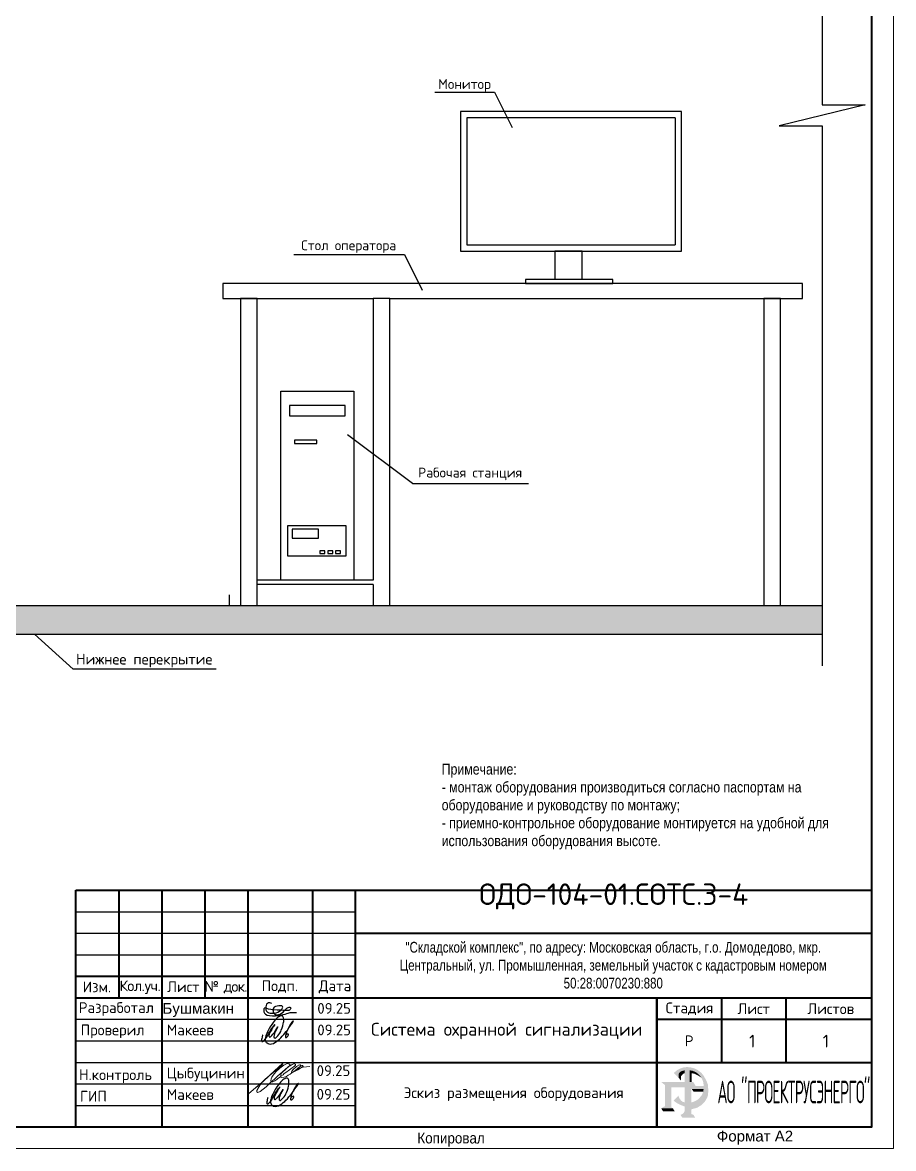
# Model space of a CAD drawing. Header units: millimetres. Extents: x 282516 to 342033, y 220488 to 262571.
# Drawn here: x 321756 to 342033, y 220488 to 246694 of the extents above; entities that cross this region are included whole.
import ezdxf

# ---------------------------------------------------------------- set-up
doc = ezdxf.new("R2010")
doc.units = ezdxf.units.MM
doc.linetypes.add('CONTI', pattern=[0])
for name, color, linetype, lineweight in [('-Мой-Рамка', 7, 'CONTI', 40), ('-Мой-Текст', 7, 'Continuous', 25), ('1.АПС_текст', 7, 'Continuous', 15), ('_Текст 0.25', 7, 'Continuous', 25), ('АПТ', 1, 'Continuous', 30)]:
    doc.layers.add(name, color=color, linetype=linetype, lineweight=lineweight)
doc.layers.add('Рамка', color=7, linetype='Continuous')
doc.styles.add('ISOCPEUR', font='isocpeur.ttf')
doc.styles.add('IsocPeur 2.5', font='isocpeur.ttf', dxfattribs={"height": 2.5})
doc.styles.add('IsocPeur 3.5', font='isocpeur.ttf', dxfattribs={"height": 3.5})
doc.styles.add('kvl-200', font='times.ttf')
doc.styles.add('MK3_Stamp_Arial_Narrow', font='ARIALN.TTF')
doc.styles.get("Standard").update_dxf_attribs({"font": 'arial.ttf'})

# ---------------------------------------------------------------- blocks, each defined once
blk = doc.blocks.new('*U7')
at = {"linetype": 'CONTI', "lineweight": 20}
blk.add_lwpolyline([(1929, 0), (2523, 0), (2523, 420), (1929, 420)], close=True, dxfattribs=at)
at = {"linetype": 'CONTI', "lineweight": 40}
blk.add_lwpolyline([(2518, 415), (1949, 415), (1949, 5), (2518, 5), (2518, 415)], dxfattribs=at)
at = {"width": 0.892515}
blk.add_text('Копировал', height=2.5, dxfattribs=at).set_placement((2412.38, 1.17))
at = {"insert": (2490.82, 2.5), "char_height": 2.5, "width": 50, "attachment_point": 5}
blk.add_mtext('{\\C256;Формат А2}', dxfattribs=at)
blk = doc.blocks.new('A$C9a5560e3')
h = blk.add_hatch(color=5)
h.dxf.hatch_style = 1
h.paths.add_polyline_path([(5.15, 6.06), (-0.04, 6.06), (0.78, 5.37), (0.78, 0.7), (-0.04, 0.23), (-0.03, 0.23), (2.55, 0.23), (1.8, 0.7), (1.8, 5.55), (5.15, 5.55), (5.15, 1.54), (4.76, 1.64), (4.35, 1.95), (4.04, 2.36), (3.84, 2.77), (3.84, 3.07), (2.73, 1.97), (3.06, 1.64), (3.55, 1.31), (4.35, 0.93), (5.15, 0.62), (5.15, -0.38), (4.98, -0.74), (4.7, -1), (4.24, -1.21), (7.1, -1.21), (6.58, -1.01), (6.29, -0.73), (6.27, -0.38), (6.28, 0.64), (6.54, 0.72), (7.21, 0.93), (7.84, 1.22), (8.47, 1.64), (8.98, 2.14), (9.45, 2.77), (9.74, 3.29), (9.85, 3.73), (9.98, 4.32), (10.05, 4.92), (10, 5.81), (9.79, 6.61), (9.35, 7.42), (8.82, 8.07), (8.15, 8.61), (7.32, 9.04), (6.54, 9.25), (5.69, 9.34), (4.85, 9.24), (4.14, 9.01), (3.49, 8.65), (3.06, 8.3), (2.77, 8), (3.83, 6.97), (3.83, 7.79), (4.01, 8.13), (4.3, 8.35), (4.74, 8.53), (5.16, 8.6)])
h.paths.add_polyline_path([(6.28, 6.06), (6.28, 8.59), (6.76, 8.56), (7.31, 8.34), (7.75, 8.11), (8.12, 7.83), (8.55, 7.39), (8.87, 6.93), (9.12, 6.45), (9.28, 5.9), (9.33, 5.48), (9.33, 5.15), (7.05, 5.15), (6.76, 4.99), (6.66, 4.8), (6.66, 4.52), (9.33, 4.52), (9.28, 3.99), (9.09, 3.43), (8.84, 2.99), (8.53, 2.64), (8.12, 2.18), (7.4, 1.79), (6.79, 1.57), (6.29, 1.54), (6.29, 5.24), (6.37, 5.53), (6.6, 5.8), (7.05, 6.06)], flags=16)
h = blk.add_hatch(color=141)
h.dxf.hatch_style = 1
h.paths.add_polyline_path([(4.98, 7.94), (5.16, 7.98), (5.16, 8.6), (4.74, 8.53), (4.3, 8.35), (4.01, 8.13), (3.83, 7.79), (3.83, 6.97), (4.31, 6.38), (4.32, 7.26), (4.61, 7.64)])
h = blk.add_hatch(color=141)
h.dxf.hatch_style = 1
h.paths.add_polyline_path([(7.31, 8.34), (6.76, 8.56), (6.28, 8.59), (6.28, 6.06), (6.67, 6.06), (6.67, 7.95), (6.96, 7.95), (7.43, 7.82), (8.06, 7.5), (8.82, 7.01), (8.55, 7.39), (8.12, 7.83), (7.75, 8.11)])
h = blk.add_hatch(color=141)
h.dxf.hatch_style = 1
h.paths.add_polyline_path([(5.15, 5.55), (1.8, 5.55), (1.8, 0.7), (2.21, 0.45), (2.2, 4.83), (5.15, 4.83)])
h = blk.add_hatch(color=141)
h.dxf.hatch_style = 1
h.paths.add_polyline_path([(10.15, 2.63), (10.31, 3.17), (10.36, 3.98), (10.34, 4.73), (10.28, 5.47), (10.07, 6.05), (9.79, 6.61), (10, 5.81), (10.05, 4.92), (9.98, 4.32), (9.85, 3.73), (9.74, 3.29), (9.45, 2.77), (8.98, 2.14), (8.47, 1.64), (7.84, 1.22), (7.21, 0.93), (6.54, 0.72), (6.28, 0.64), (6.27, -0.38), (6.29, -0.73), (6.58, -1.01), (6.65, -1.04), (6.65, 0.01), (7.91, 0.36), (8.78, 0.89), (9.63, 1.72)])
h = blk.add_hatch(color=141)
h.dxf.hatch_style = 1
h.paths.add_polyline_path([(7.05, 6.06), (6.6, 5.8), (6.37, 5.53), (6.29, 5.24), (6.29, 1.54), (6.66, 1.56), (6.66, 4.52), (6.66, 4.8), (6.76, 4.99), (7.05, 5.15), (7.58, 5.15)])
h = blk.add_hatch(color=141)
h.dxf.hatch_style = 1
h.paths.add_polyline_path([(9.33, 4.52), (6.7, 4.52), (7.11, 3.9), (9.25, 3.9), (9.28, 3.99)])
h = blk.add_hatch(color=141)
h.dxf.hatch_style = 1
h.paths.add_polyline_path([(2.55, 0.23), (-0.03, 0.23), (0.36, -0.41), (2.94, -0.41)])
h = blk.add_hatch(color=141)
h.dxf.hatch_style = 1
h.paths.add_polyline_path([(7.1, -1.21), (4.24, -1.21), (4.63, -1.84), (7.48, -1.84)])
blk = doc.blocks.new('*U32')
at = {"layer": '-Мой-Рамка', "linetype": 'Continuous', "lineweight": 40}
for p, q in [((-185, 55), (0, 55)), ((-185, 0), (-185, 55)), ((-175, 55), (-175, 30)), ((-165, 55), (-165, 0)), ((-155, 55), (-155, 30)), ((-145, 55), (-145, 0)), ((-130, 55), (-130, 0)), ((-120, 0), (-120, 54.99)), ((0, 0), (0, 55)), ((-120, 45), (0, 45)), ((-185, 35), (-120, 35)), ((-185, 30), (0, 30)), ((-50, 0), (-50, 30)), ((-50, 30), (-50, 0)), ((-35, 30), (-35, 15)), ((-50, 25), (0, 25)), ((-120, 15), (0, 15)), ((-185, 0), (0, 0))]:
    blk.add_line(p, q, dxfattribs=at)
at = {"layer": '-Мой-Рамка', "linetype": 'Continuous', "lineweight": 25}
for p, q in [((-185, 50), (-120, 50)), ((-185, 45), (-120, 45)), ((-185, 40), (-120, 40)), ((-185, 25), (-120, 25)), ((-185, 20), (-120, 20)), ((-185, 15), (-120, 15)), ((-185, 10), (-120, 10)), ((-185, 5), (-120, 5))]:
    blk.add_line(p, q, dxfattribs=at)
at = {"layer": '-Мой-Рамка', "color": 7, "linetype": 'Continuous', "lineweight": 40}
blk.add_line((-20, 30), (-20, 15), dxfattribs=at)
blk.add_line((-20, 25), (0, 25))
at = {"xscale": 1.051938753492993, "yscale": 1.051938753492993, "zscale": 1.051938753492993}
blk.add_blockref('A$C9a5560e3', (-48.94, 4.09), dxfattribs=at)
at = {"layer": '-Мой-Текст', "ltscale": 100, "char_height": 2.5}
for s, insert, width, attachment_point in [('{\\fISOCPEUR|b0|i0|c204|p34;\\T0.95;Кол.уч.}', (-170.06, 32.45), 9.9024, 5), ('{\\fISOCPEUR|b0|i0|c204|p34;Подп. }', (-137.59, 32.58), 14.4227, 5), ('{\\fISOCPEUR|b0|i0|c204|p34;Дата }', (-124.76, 32.52), 9.9024, 5), ('{\\fISOCPEUR|b0|i0|c204|p34;Изм.}', (-180.08, 32.53), 9.9024, 5), ('{\\fISOCPEUR|b0|i0|c204|p34;Лист }', (-160, 32.57), 9.9024, 5), ('{\\fISOCPEUR|b0|i0|c204|p34;\\T0.9;№ док.}', (-150.13, 32.45), 9.9024, 5), ('{\\fISOCPEUR|b0|i0|c204|p34; Разработал}', (-185.91, 28.97), 20, 1), ('{\\fISOCPEUR|b0|i0|c204|p34; }', (-165.91, 28.97), 20, 1), ('Бушмакин', (-164.85, 28.79), 20, 1), (' {\\fISOCPEUR|b0|i0|c204|p34;09.25}', (-129.85, 28.79), 20, 1), ('{\\fISOCPEUR|b0|i0|c204|p34;Стадия }', (-42.4, 27.46), 14.9707, 5), ('{\\fISOCPEUR|b0|i0|c204|p34;Лист}', (-27.47, 27.46), 14.9707, 5), ('{\\fISOCPEUR|b0|i0|c204|p34;Листов}', (-9.57, 27.46), 14.9707, 5), (' {\\fISOCPEUR|b0|i0|c204|p34;Проверил}', (-184.85, 23.79), 20, 1), (' {\\fISOCPEUR|b0|i0|c204|p34;Макеев}', (-164.85, 23.79), 20, 1), (' {\\fISOCPEUR|b0|i0|c204|p34;09.25}', (-129.85, 23.79), 20, 1), ('{\\fISOCPEUR|b0|i0|c204|p34;Р}', (-42.5, 20), 15, 5), ('{\\fISOCPEUR|b0|i0|c204|p34;Н.контроль}', (-184.24, 13.39), 20, 1), (' {\\fISOCPEUR|b0|i0|c204|p34;Цыбуцинин}', (-164.85, 13.77), 20, 1), (' {\\fISOCPEUR|b0|i0|c204|p34;09.25}', (-130, 14.32), 20, 1), (' {\\fISOCPEUR|b0|i0|c204|p34;ГИП}', (-185, 8.39), 20, 1), (' {\\fISOCPEUR|b0|i0|c204|p34;Макеев}', (-164.85, 8.79), 20, 1), (' {\\fISOCPEUR|b0|i0|c204|p34;09.25}', (-130, 8.84), 20, 1)]:
    blk.add_mtext(s, dxfattribs=dict(at, insert=insert, width=width, attachment_point=attachment_point))
at = {"attachment_point": 5}
for s, insert, char_height, width in [('{\\fISOCPEUR|b0|i0|c204|p34; ОДО-104-01.СОТС.3-4}', (-60, 53.55), 5, 20.6351), ('{\\fPT Astra Serif|b0|i0|c204|p0;\\W0.8;"Складской комплекс", по адресу: Московская область, г.о. Домодедово, мкр. Центральный, ул. Промышленная, земельный участок с кадастровым номером 50:28:0070230:880}', (-60.11, 37.56), 2.5, 111.6626)]:
    blk.add_mtext(s, dxfattribs=dict(at, insert=insert, char_height=char_height, width=width))
at = {"layer": '_Текст 0.25', "insert": (-18.22, 8.11), "char_height": 5.2597, "width": 42.5551, "attachment_point": 5, "style": 'IsocPeur 3.5'}
blk.add_mtext('{\\W0.5;\\T0.9;\\C5;АО "ПРОЕКТРУСЭНЕРГО"}', dxfattribs=at)
blk = doc.blocks.new('Макеев')
at = {"color": 172}
blk.add_lwpolyline([(3.34, 0.36), (3.31, 0.29), (3.25, 0.12), (3.22, -0.01), (3.18, -0.21), (3.1, -0.53), (3.06, -0.78), (3.04, -1.02), (3.08, -1.2), (3.14, -1.29), (3.25, -1.33), (3.36, -1.32), (3.52, -1.22), (3.69, -1.05), (3.96, -0.72), (4.3, -0.24), (4.52, 0.15), (4.81, 0.68), (5.03, 1.1), (5.23, 1.45), (5.45, 1.81), (5.65, 2.09), (5.89, 2.41), (6.05, 2.62), (6.23, 2.84), (6.41, 3.02), (6.48, 3.08), (6.26, 2.81), (6.08, 2.55), (5.94, 2.33), (5.83, 2.15), (5.75, 1.99), (5.65, 1.81), (5.49, 1.54), (5.33, 1.25), (5.24, 1.08), (5.1, 0.77), (5.01, 0.57), (4.97, 0.39), (4.92, 0.23), (4.92, 0.08), (4.96, -0.06), (5, -0.1), (5.12, -0.16), (5.2, -0.14), (5.34, -0.07), (5.46, 0.06), (5.56, 0.14), (5.7, 0.27), (5.96, 0.54), (6.35, 1.01), (7.21, 2.42), (6.54, 1.21), (6.46, 1.04), (6.36, 0.79), (6.25, 0.34), (6.19, -0.03), (6.21, -0.24), (6.33, -0.38), (6.42, -0.41), (6.54, -0.42), (6.67, -0.34), (6.83, -0.21), (7.17, 0.13), (7.49, 0.49), (7.72, 0.85), (7.94, 1.25), (8.08, 1.58), (8.32, 2.18), (8.49, 2.75), (8.6, 3.21), (8.67, 3.59), (8.72, 3.86), (8.73, 4.18), (8.71, 4.45), (8.66, 4.75), (8.61, 4.93), (8.51, 5.15), (8.41, 5.24), (8.28, 5.29), (8.14, 5.29), (7.93, 5.25), (7.68, 5.15), (7.43, 5.02), (7.16, 4.86), (6.89, 4.6), (6.55, 4.22), (6.28, 3.91), (5.98, 3.53), (5.63, 3.03), (5.19, 2.38), (4.94, 1.9), (4.58, 1.19), (4.36, 0.73), (4.16, 0.18), (4.04, -0.22), (4.01, -0.4), (4, -0.8), (4, -0.94), (4.04, -1.16), (4.14, -1.36), (4.26, -1.53), (4.44, -1.66), (4.71, -1.85), (4.92, -1.93), (5.23, -1.95), (5.6, -1.93), (6.08, -1.8), (6.47, -1.57), (6.91, -1.26), (7.28, -0.98), (7.63, -0.68), (7.96, -0.34), (8.33, 0.03), (8.72, 0.49), (9.34, 1.24), (9.67, 1.64), (10.04, 2.17), (10.28, 2.52), (10.65, 3.06), (10.87, 3.34), (11.07, 3.65), (11.21, 3.87), (11.21, 3.92), (11.17, 3.93), (11.09, 3.93), (10.98, 3.85), (10.77, 3.64), (10.59, 3.37), (10.39, 3.08), (10.09, 2.56), (9.82, 1.97), (9.59, 1.44), (9.41, 1.06), (9.24, 0.52), (9.19, 0.26), (9.14, 0.02), (9.14, -0.1), (9.14, -0.18), (9.17, -0.25), (9.26, -0.28), (9.35, -0.29), (9.46, -0.25), (9.61, -0.11), (9.78, 0.1), (9.87, 0.26), (9.94, 0.44), (9.94, 0.55), (9.9, 0.61), (9.8, 0.63), (9.64, 0.59), (9.43, 0.46), (9.36, 0.39)], dxfattribs=at)
blk = doc.blocks.new('A$Ca35e96d6')
at = {"color": 5, "lineweight": 20, "transparency": 33554687}
for p, q in [((-3.9, -16.86), (0.02, -13.32)), ((0.09, -13.39), (-0.25, -13.77)), ((0.99, -13.38), (0.37, -13.66)), ((1.82, -13.86), (2.37, -13.52)), ((2.95, -13.35), (3.14, -13.41)), ((-2.26, -16.11), (-2.53, -16.55)), ((-1.6, -15.32), (-2.26, -16.11)), ((-0.65, -14.44), (-1.6, -15.32)), ((-0.25, -13.77), (-1.29, -14.63)), ((-1.17, -16.33), (1.85, -13.67)), ((0.37, -13.66), (-0.65, -14.44)), ((-0.37, -15.97), (-0.39, -16.41)), ((-0.16, -15.54), (-0.37, -15.97)), ((0.18, -15.99), (-0.35, -16.31)), ((-0.02, -15.4), (-0.16, -15.54)), ((1.73, -13.87), (-0.02, -15.4)), ((0.35, -15.77), (0.18, -15.99)), ((1.14, -15.22), (0.35, -15.77)), ((1.36, -15.04), (1.14, -15.22)), ((2.05, -14.56), (1.36, -15.04)), ((1.82, -13.86), (1.73, -13.87)), ((1.85, -13.67), (1.82, -13.86)), ((2.91, -13.89), (2.05, -14.56)), ((2.26, -15.09), (2.19, -15.33)), ((2.19, -15.33), (2.28, -15.43)), ((2.57, -14.76), (2.26, -15.09)), ((2.28, -15.43), (2.44, -15.45)), ((2.44, -15.45), (3.71, -14.82)), ((3.39, -13.97), (2.57, -14.76)), ((3.7, -13.81), (3.39, -13.97)), ((3.41, -14.8), (3.56, -14.58)), ((3.46, -14.84), (3.41, -14.8)), ((3.71, -14.82), (3.46, -14.84)), ((3.67, -14.41), (3.56, -14.58)), ((3.56, -14.58), (3.7, -14.58)), ((3.99, -14.16), (3.67, -14.41)), ((3.7, -14.58), (4.32, -14.3)), ((3.71, -14.82), (4.86, -14.07)), ((4.57, -13.83), (3.99, -14.16)), ((4.32, -14.3), (4.64, -14.21)), ((4.64, -14.21), (4.98, -14.17)), ((4.98, -14.17), (6.6, -14.02)), ((-5.28, -18.1), (-8.14, -20.59)), ((-5.9, -18.76), (-6.27, -18.99)), ((-5.85, -19.24), (-5.6, -18.84)), ((-5.6, -18.84), (-5.1, -18.02)), ((-3.88, -18.87), (-5.35, -20.04)), ((-5.1, -18.02), (-5.28, -18.1)), ((-5.1, -18.02), (-3.97, -16.93)), ((-3.97, -16.93), (-3.9, -16.86)), ((-2.66, -17.64), (-3.88, -18.87)), ((-2.72, -17.01), (-2.78, -17.47)), ((-2.78, -17.47), (-2.67, -17.66)), ((-2.53, -16.55), (-2.72, -17.01)), ((-2.67, -17.66), (-1.7, -16.84)), ((-2.29, -17.67), (-2.67, -17.66)), ((-1.82, -17.48), (-2.29, -17.67)), ((-1.34, -17.12), (-1.82, -17.48)), ((-1.7, -16.84), (-1.57, -16.7)), ((-1.57, -16.7), (-1.17, -16.33)), ((-1.15, -16.96), (-1.34, -17.12)), ((-0.39, -16.38), (-1.15, -16.96)), ((-0.39, -16.41), (-0.36, -16.53)), ((-0.36, -16.53), (-0.18, -16.61)), ((-0.18, -16.61), (0.4, -16.58)), ((0.4, -16.58), (0.94, -16.37)), ((-6.17, -20.03), (-6.12, -19.77)), ((-6.13, -20.12), (-6.17, -20.03)), ((-5.91, -20.24), (-6.13, -20.12)), ((-6.12, -19.77), (-5.91, -19.34)), ((-5.91, -19.34), (-5.85, -19.24)), ((-5.35, -20.04), (-5.91, -20.24))]:
    blk.add_line(p, q, dxfattribs=at)
for centre, radius, start, end in [((0.05, -13.38), 0.062, 62.8187, 117.0837), ((0.05, -13.36), 0.046, 319.707, 52.1372), ((1.31, -13.87), 0.575, 19.5703, 123.2095), ((2.97, -14.47), 1.12, 90.9172, 122.183), ((2.7, -13.5), 0.444, 298.5028, 11.9916), ((37.17, -61.7), 60.78, 129.247, 134.061), ((-9.88, 2.31), 21.59, 300.0713, 311.3347), ((4.17, -14.33), 0.707, 76.8442, 131.651), ((4.27, -13.79), 0.15, 312.9897, 69.0183), ((4.8, -14.07), 0.33, 65.4216, 132.2439), ((4.74, -13.88), 0.224, 303.6984, 28.592)]:
    blk.add_arc(centre, radius, start, end, dxfattribs=at)
at = {"color": 5, "transparency": 33554687}
blk.add_open_spline([(-2.54, 1.12), (-3.23, 1.43), (-3.93, 1.2), (-4.19, -0.57), (-3.1, -1.35), (-0.94, -1.06), (0.34, 0.17), (-0.21, 0.81), (-2.29, 0.3), (-2.34, -0.62), (-1.92, -1.72), (-0.08, -1.44), (1.12, 0.33), (2.18, 0.36), (1.85, -0.6), (0.76, -0.5), (-3.27, -0.45), (-4.32, 0.36), (-4.62, -0.46), (-4.19, -1.9), (-0.66, -1.82), (1.19, -1.23), (2.16, -0.9), (2.66, -1.04), (3.36, -0.98)], degree=3, dxfattribs=at)
at = {"xscale": 0.9379909258457243, "yscale": 0.9379909258457243, "zscale": 0.9379909258457243}
for p in [(-7.87, -6.77), (-6.62, -21.77)]:
    blk.add_blockref('Макеев', p, dxfattribs=at)

msp = doc.modelspace()

# ---------------------------------------------------------------- hatches: boundary and pattern name
at = {"linetype": 'Continuous', "lineweight": 18}
h = msp.add_hatch(dxfattribs=at)
h.set_pattern_fill('AR-CONC', color=8, scale=100.019811, angle=-360, style=0)
h.set_pattern_definition([(50, (-482998.93, 346682.24), (717.40228, -62.76457), [75.01486, -825.16344]), (355, (-482998.9, 346682.24), (-138.7788, 752.34115), [60.0119, -660.13075]), (100.45144, (-482939.15, 346677), (578.62345, 689.5766), [63.7528, -701.281]), (46.1842, (-482998.9, 346882.3), (1067.4528, -165.5521), [112.5223, -1237.7452]), (96.63564, (-482910, 346868.5), (934.8471, 974.3116), [95.6293, -1051.9221]), (351.18416, (-482998.9, 346882.3), (934.8471, 974.3116), [90.0178, -990.1961]), (21, (-482898.9, 346832.3), (597.0253, -402.69865), [75.01486, -825.16344]), (326, (-482898.9, 346832.3), (243.36353, 725.2937), [60.0119, -660.13075]), (71.45144, (-482849.16, 346798.7), (840.38883, 322.59505), [63.7528, -701.281]), (37.5, (-482998.93, 346682.24), (12.162264, 332.9598), [0, -652.12917, 0, -670.13273, 0, -662.63125]), (7.5, (-482998.93, 346682.24), (263.12165, 394.48985), [0, -382.07568, 0, -637.1262, 0, -252.55002]), (327.5, (-483221.98, 346682.24), (533.92819, -22.55934), [0, -250.04953, 0, -780.15452, 0, -1035.20504]), (317.5, (-483322, 346682.24), (583.3017, 100.12481), [0, -325.06438, 0, -518.10262, 0, -735.1456])])
h.paths.add_polyline_path([(340370.2, 232456), (340370.2, 233123), (307572.3, 233123), (307574.6, 232447.1)])

# ---------------------------------------------------------------- linework, layer by layer
at = {"color": 0, "lineweight": 30}
for p, q in [((337099.8, 244623), (331949.8, 244623)), ((331949.8, 244623), (331949.8, 241373)), ((337099.8, 241373), (337099.8, 244623)), ((331949.8, 241373), (337099.8, 241373)), ((330309.1, 240270.8), (329918.2, 240270.8)), ((329918.2, 240270.8), (329918.2, 233712)), ((330309.1, 233123), (330309.1, 240270.8)), ((327770.1, 233712), (327770.1, 238112)), ((327770.1, 238112), (329470.1, 238112)), ((329470.1, 238112), (329470.1, 233712)), ((329918.2, 233712), (327220.1, 233712)), ((329918.2, 233612), (327220.1, 233612)), ((329918.2, 233612), (329918.2, 233123)), ((326574.1, 233123), (326574.1, 233377.3))]:
    msp.add_line(p, q, dxfattribs=at)
at = {"color": 0, "lineweight": -2}
for p, q in [((336949.8, 244473), (332099.8, 244473)), ((332099.8, 244473), (332099.8, 241523)), ((336949.8, 244473), (336949.8, 241523)), ((332099.8, 241523), (336949.8, 241523))]:
    msp.add_line(p, q, dxfattribs=at)
for p, q in [((315248.3, 233123), (340370.2, 233123)), ((315248.3, 232456), (340370.2, 232456)), ((322934.1, 231642.1), (322036.9, 232456)), ((326262, 231642.1), (322934.1, 231642.1))]:
    msp.add_line(p, q)
at = {"color": 8, "linetype": 'Continuous', "lineweight": 18}
msp.add_line((340370.2, 232456), (340370.2, 233123), dxfattribs=at)
msp.add_lwpolyline([(340370.2, 258125.2), (340370.2, 244778.2), (341370.2, 244778.2), (339370.2, 244287.8), (340370.2, 244287.8), (340370.2, 231722.2)])
at = {"color": 0, "lineweight": 30}
for points in [[(334784.6, 240712.9), (334784.6, 241373), (334151.8, 241373), (334151.8, 240712.9)], [(330309.1, 240270.8), (339916.9, 240270.8), (339916.9, 240623), (326416.9, 240623), (326416.9, 240270.8), (329918.2, 240270.8)], [(327220.1, 233612), (327220.1, 240270.8), (326829.2, 240270.8), (326829.2, 233123), (327220.1, 233123), (327220.1, 233612)]]:
    msp.add_lwpolyline(points, dxfattribs=at)
for points in [[(335496.5, 240712.9), (333463.6, 240712.9), (333463.6, 240623), (335496.5, 240623)], [(339402.7, 240270.8), (339011.8, 240270.8), (339011.8, 233123), (339402.7, 233123)]]:
    msp.add_lwpolyline(points, close=True, dxfattribs=at)
at = {"color": 0, "lineweight": -2}
for points in [[(329267.9, 237779.2), (327972.4, 237779.2), (327972.4, 237536.4), (329267.9, 237536.4)], [(328605.6, 236970.1), (328090.9, 236970.1), (328090.9, 236897.6), (328605.6, 236897.6)], [(329292, 234981.5), (327923.5, 234981.5), (327923.5, 234280.8), (329292, 234280.8)], [(328643.6, 234902.8), (328035.8, 234902.8), (328035.8, 234691.6), (328643.6, 234691.6)], [(328795.5, 234397.8), (328676.6, 234397.8), (328676.6, 234335.1), (328795.5, 234335.1)], [(328980.5, 234397.8), (328861.6, 234397.8), (328861.6, 234335.1), (328980.5, 234335.1)], [(329158.8, 234397.8), (329039.9, 234397.8), (329039.9, 234335.1), (329158.8, 234335.1)]]:
    msp.add_lwpolyline(points, close=True, dxfattribs=at)
at = {"color": 8, "linetype": 'Continuous', "lineweight": 18}
msp.add_lwpolyline([(340370.2, 232456), (307573.4, 232456), (307573.4, 233123), (331155.5, 233123)], dxfattribs=at)
at = {"layer": 'АПТ', "color": 0, "linetype": 'ByBlock', "lineweight": 25, "ltscale": 10}
for p, q in [((331351, 245075.1), (332745.4, 245075.1)), ((332745.4, 245075.1), (333155.8, 244251.9)), ((328072.3, 241291.5), (330650.7, 241291.5)), ((330650.7, 241291.5), (331061.1, 240468.2)), ((330832.8, 235961.2), (329318.6, 237097.7)), ((330832.8, 235961.2), (333533.2, 235961.2))]:
    msp.add_line(p, q, dxfattribs=at)

# ---------------------------------------------------------------- block references
at = {"layer": '-Мой-Рамка', "color": 0, "xscale": 100.1959089602083, "yscale": 100.1959089602083, "zscale": 100.1959089602083}
msp.add_blockref('*U32', (341531.6, 220989.5), dxfattribs=at)
at = {"color": 2, "xscale": 96.77068149068184, "yscale": 96.77068149068184, "zscale": 96.77068149068184}
msp.add_blockref('A$Ca35e96d6', (327806.9, 223751.7), dxfattribs=at)
at = {"layer": 'Рамка', "xscale": 100.1959089602083, "yscale": 100.1959089602083, "zscale": 100.1959089602083}
msp.add_blockref('*U7', (89238.3, 220488.5), dxfattribs=at)

# ---------------------------------------------------------------- texts
at = {"layer": '-Мой-Текст', "color": 7, "ltscale": 100, "insert": (333025.6, 223221.6), "char_height": 300, "width": 7000, "attachment_point": 5}
msp.add_mtext('{\\fISOCPEUR|b0|i0|c204|p34;\\C256;Система охранной сигнализации}', dxfattribs=at)
at = {"insert": (323002.4, 232002.1), "char_height": 250, "attachment_point": 1, "style": 'ISOCPEUR'}
msp.add_mtext_dynamic_manual_height_columns('Нижнее перекрытие', width=3951.764, gutter_width=1250, heights=[0], dxfattribs=at)
at = {"color": 0, "insert": (331514.4, 229441.9), "char_height": 250, "attachment_point": 1, "style": 'MK3_Stamp_Arial_Narrow'}
msp.add_mtext_dynamic_manual_height_columns('Примечание:\\P- монтаж оборудования производиться согласно паспортам на оборудование и руководству по монтажу;\\P- приемно-контрольное оборудование монтируется на удобной для использования оборудования высоте.', width=10134.419, gutter_width=1162, heights=[0], dxfattribs=at)
at = {"color": 0, "lineweight": 20, "ltscale": 100, "char_height": 292.648, "attachment_point": 1, "style": 'kvl-200'}
for insert in [(338324.7, 223133.8), (340039.2, 223133.8)]:
    msp.add_mtext_dynamic_manual_height_columns('\\pxi1.1786;{\\fISOCPEUR|b0|i0|c204|p34;\\C256;1}', width=672.38, gutter_width=1829.1, heights=[0], dxfattribs=dict(at, insert=insert))
at = {"color": 1, "insert": (333190.9, 221752.1), "char_height": 250, "width": 6816.36, "attachment_point": 5, "style": 'IsocPeur 2.5'}
msp.add_mtext('{\\C256;Эскиз размещения оборудования }', dxfattribs=at)
at = {"layer": '1.АПС_текст', "lineweight": 25, "style": 'ISOCPEUR'}
for s, p in [('Монитор ', (331433, 245147.5)), ('Стол оператора ', (328243.1, 241394.3)), ('Рабочая станция', (330964.2, 236104.2))]:
    msp.add_text(s, height=230, dxfattribs=at).set_placement(p)

doc.saveas('drawing.dxf')
